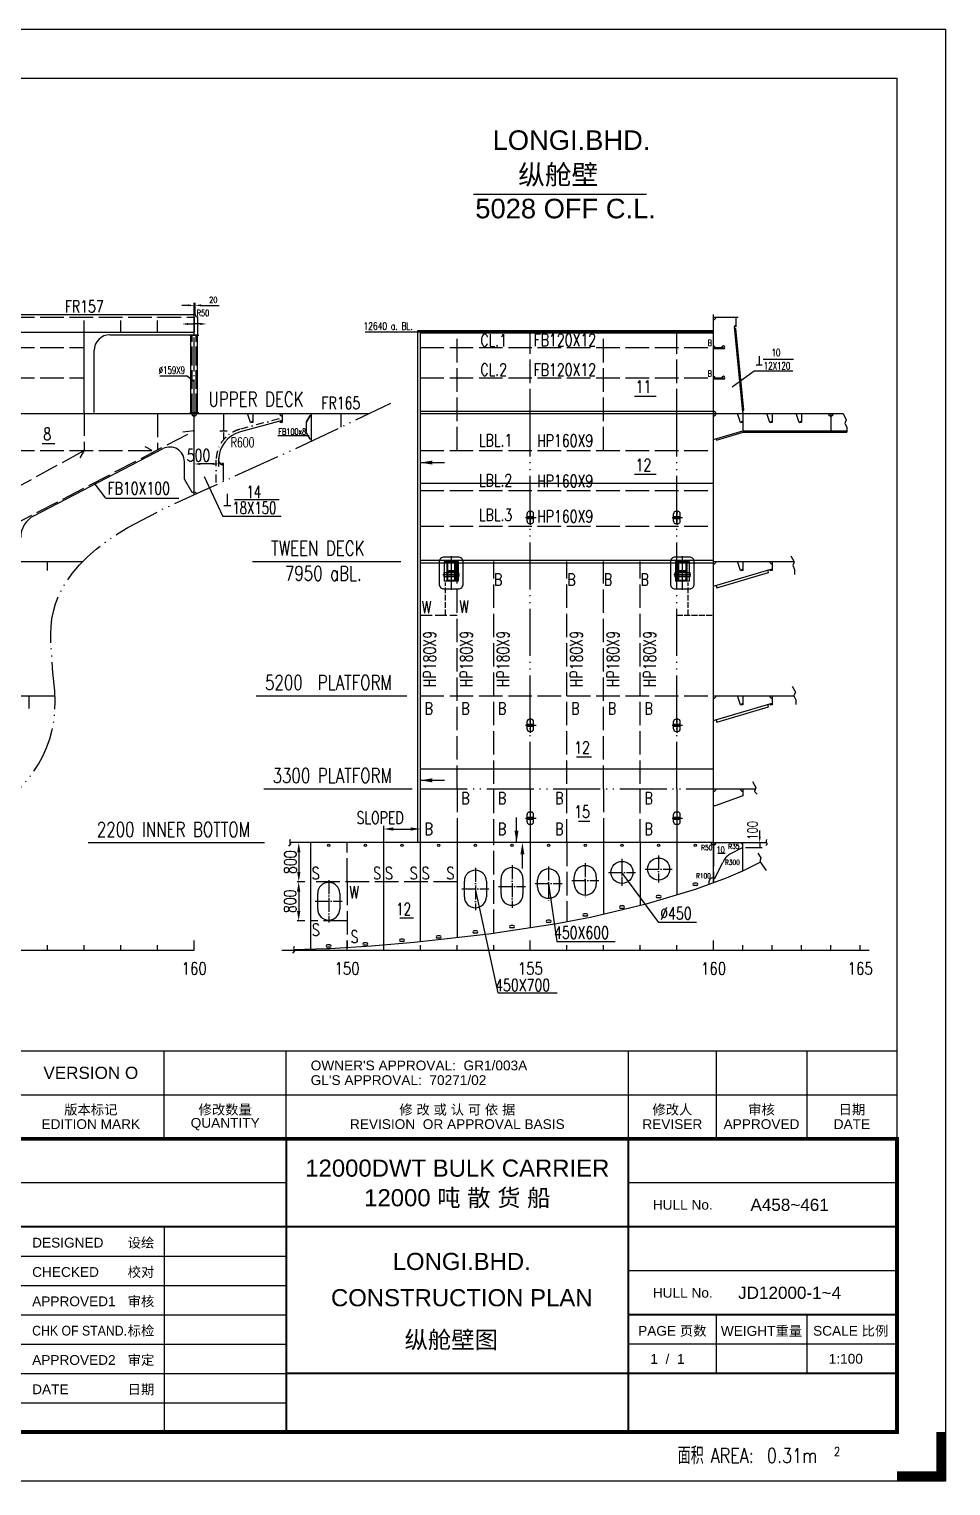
# Model space of a CAD drawing. Extents: x 373818 to 564480, y 322172 to 634257.
# Drawn here: x 545618 to 564480, y 322172 to 351972 of the extents above; entities that cross this region are included whole.
import ezdxf
from ezdxf.enums import TextEntityAlignment as Align

# ---------------------------------------------------------------- set-up
doc = ezdxf.new("R2010")
doc.units = 0
doc.header["$LTSCALE"] = 40
doc.header["$MEASUREMENT"] = 0
for name, pattern in [('ACAD_ISO02W100', [15, 12, -3]), ('ACAD_ISO04W100', [30.5, 24, -3, 0.5, -3]), ('ACAD_ISO05W100', [34, 24, -3, 0.5, -3, 0.5, -3]), ('CENTER100', [16.5, 8, -4, 0.5, -4]), ('D6', [21.5, 17.5, -1.75, 0.5, -1.75]), ('DASHDOT', [1, 0.5, -0.25, 0, -0.25]), ('HIDDEN', [0.375, 0.25, -0.125])]:
    doc.linetypes.add(name, pattern=pattern)
doc.layers.get('0').update_dxf_attribs({"linetype": 'CONTINUOUS'})
doc.layers.get('DEFPOINTS').update_dxf_attribs({"linetype": 'CONTINUOUS'})
for name, color, linetype in [('01CONTINUOUS', 2, 'CONTINUOUS'), ('11TEXTE', 4, 'CONTINUOUS'), ('12TEXTC', 6, 'CONTINUOUS'), ('BT_CHI', 7, 'CONTINUOUS'), ('BT_ENG', 7, 'CONTINUOUS'), ('C-CEN', 4, 'ACAD_ISO04W100'), ('C-CON', 4, 'CONTINUOUS'), ('C-DAS', 4, 'ACAD_ISO02W100'), ('CL', 2, 'CONTINUOUS'), ('FRAME', 7, 'CONTINUOUS'), ('HU-050CE', 1, 'CENTER100'), ('TEXT', 9, 'CONTINUOUS'), ('TEXT-ENG', 7, 'CONTINUOUS'), ('Y-CON', 2, 'CONTINUOUS'), ('Y-DAS', 2, 'ACAD_ISO02W100'), ('Y-PH', 2, 'ACAD_ISO05W100')]:
    doc.layers.add(name, color=color, linetype=linetype)
doc.styles.add('CHINESE', font='romand.shx', dxfattribs={"width": 0.8, "height": 800, "bigfont": 'hzdx.shx'})
doc.styles.add('ENGNISH', font='romans.shx', dxfattribs={"width": 0.8, "height": 750})
doc.styles.add('ROMANS', font='romans.shx', dxfattribs={"width": 0.75, "height": 250, "bigfont": 'hzdx.shx'})
doc.styles.add('SWISS721LIGHTBT', font='swissl.ttf')
doc.dimstyles.new('DM-100', dxfattribs={"dimscale": 0, "dimtxt": 250, "dimasz": 200, "dimexe": 30, "dimexo": 30, "dimgap": 50, "dimtad": 1, "dimdec": 0, "dimzin": 0, "dimdsep": 46, "dimtxsty": 'ROMANS', "dimcen": 0, "dimclrd": 1, "dimclre": 1, "dimclrt": 1, "dimadec": 0, "dimazin": 0, "dimtfac": 1, "dimtdec": 0, "dimtmove": 0, "dimatfit": 3, "dimfxl": 1, "dimtolj": 1, "dimtzin": 0, "dimarcsym": 0})

# ---------------------------------------------------------------- blocks, each defined once
blk = doc.blocks.new('*D87')
at = {"color": 1, "linetype": 'ByBlock', "transparency": 16777216}
for p, q in [((551259, 334530), (551104, 334530)), ((551134, 334330), (551134, 333930)), ((551259, 333730), (551104, 333730))]:
    blk.add_line(p, q, dxfattribs=at)
for points in [[(551100, 334330), (551167, 334330), (551134, 334530)], [(551100, 333930), (551167, 333930), (551134, 333730)]]:
    blk.add_solid(points, dxfattribs=at)
at = {"layer": 'DEFPOINTS', "color": 0, "linetype": 'ByBlock', "transparency": 16777216}
for p in [(551289, 334530), (551134, 333730), (551289, 333730)]:
    blk.add_point(p, dxfattribs=at)
at = {"color": 1, "linetype": 'ByBlock', "transparency": 16777216, "insert": (550959, 334130), "char_height": 250, "attachment_point": 5, "rotation": 90, "style": 'ROMANS'}
blk.add_mtext('\\A1;800', dxfattribs=at)
blk = doc.blocks.new('*D88')
at = {"color": 1, "linetype": 'ByBlock', "transparency": 16777216}
for p, q in [((551259, 335330), (551106, 335330)), ((551136, 335130), (551136, 334730)), ((551259, 334530), (551106, 334530))]:
    blk.add_line(p, q, dxfattribs=at)
for points in [[(551103, 335130), (551170, 335130), (551136, 335330)], [(551103, 334730), (551170, 334730), (551136, 334530)]]:
    blk.add_solid(points, dxfattribs=at)
at = {"layer": 'DEFPOINTS', "color": 0, "linetype": 'ByBlock', "transparency": 16777216}
for p in [(551289, 335330), (551136, 334530), (551289, 334530)]:
    blk.add_point(p, dxfattribs=at)
at = {"color": 1, "linetype": 'ByBlock', "transparency": 16777216, "insert": (550961, 334930), "char_height": 250, "attachment_point": 5, "rotation": 90, "style": 'ROMANS'}
blk.add_mtext('\\A1;800', dxfattribs=at)
blk = doc.blocks.new('A$C599E7B12')
at = {"layer": 'C-CEN', "ltscale": 0.3}
for p, q in [((275, 870), (275, 0)), ((0, 435), (550, 435))]:
    blk.add_line(p, q, dxfattribs=at)
at = {"layer": 'C-CON'}
for p, q in [((50, 275), (50, 595)), ((500, 595), (500, 275))]:
    blk.add_line(p, q, dxfattribs=at)
for centre, start, end in [((275, 595), 0, 180), ((275, 275), 180, 0)]:
    blk.add_arc(centre, 225, start, end, dxfattribs=at)
blk = doc.blocks.new('POT')
at = {"color": 90, "linetype": 'Continuous'}
for p, q in [((-0.99, 0), (1.17, 0)), ((-0.68, -0.75), (-0.68, 0.75)), ((-0.68, 0.2), (0.68, 0.2)), ((-0.18, 1.25), (0.18, 1.25)), ((0, 1.44), (0, -1.52)), ((0.68, -0.75), (0.68, 0.75)), ((-0.68, -0.2), (0.68, -0.2)), ((-0.18, -1.25), (0.18, -1.25))]:
    blk.add_line(p, q, dxfattribs=at)
for centre, start, end in [((-0.18, 0.75), 90, 180), ((0.18, 0.75), 0, 90), ((-0.18, -0.75), 180, 270), ((0.18, -0.75), 270, 0)]:
    blk.add_arc(centre, 0.5, start, end, dxfattribs=at)
blk = doc.blocks.new('TITLE3')
for p, q in [((-12500, 5100), (-18000, 5100)), ((0, 5100), (-5500, 5100)), ((-15000, 4200), (-15000, 0)), ((-18000, 3600), (-12500, 3600)), ((0, 3300), (-5500, 3300)), ((-18000, 3000), (-12500, 3000)), ((-18000, 2400), (-12500, 2400)), ((-18000, 1800), (-12500, 1800)), ((0, 1800), (-5500, 1800)), ((-18000, 1200), (-12500, 1200)), ((-5500, 0), (-5500, 1200)), ((-18000, 600), (-12500, 600))]:
    blk.add_line(p, q)
at = {"const_width": 80}
blk.add_lwpolyline([(-18000, 0), (0, 0), (0, 6000), (-18000, 6000)], close=True, dxfattribs=at)
at = {"const_width": 40}
for points in [[(-12500, 6000), (-12500, 0)], [(-5500, 6000), (-5500, 0)], [(-18000, 4200), (0, 4200)], [(-5500, 2400), (0, 2400)], [(-12500, 1200), (0, 1200)]]:
    blk.add_lwpolyline(points, dxfattribs=at)
blk = doc.blocks.new('A$C375D349B')
at = {"color": 3, "linetype": 'DASHDOT'}
for p, q in [((0, 3.8), (0, -3.1)), ((1.72, 0), (-1.72, 0))]:
    blk.add_line(p, q, dxfattribs=at)
at = {"color": 5, "linetype": 'HIDDEN'}
for p, q in [((-1.52, 0.45), (-1.4, 0.45)), ((-1.52, 0.45), (-1.52, -0.45)), ((-1.4, 2.7), (1.4, 2.7)), ((-1.4, 2.7), (-1.4, -1.35)), ((1.4, 0.4), (-1.4, 0.4)), ((-0.9, 2.7), (-0.9, -1.35)), ((-0.9, 2.55), (0.9, 2.55)), ((0.9, 2.7), (0.9, -1.35)), ((1.4, 2.7), (1.4, -1.35)), ((1.52, 0.45), (1.4, 0.45)), ((1.52, 0.45), (1.52, -0.45)), ((-1.52, -0.45), (-1.4, -0.45)), ((1.4, -0.4), (-1.4, -0.4)), ((1.52, -0.45), (1.4, -0.45))]:
    blk.add_line(p, q, dxfattribs=at)
at = {"color": 7, "linetype": 'Continuous'}
for p, q in [((-0.75, 0.8), (-0.75, -0.9)), ((0.75, 0.8), (-0.75, 0.8)), ((0.75, 0.5), (-0.75, 0.5)), ((0.75, 0.8), (0.75, -0.9)), ((0.75, -0.35), (-0.75, -0.35))]:
    blk.add_line(p, q, dxfattribs=at)
at = {"color": 5}
for p, q in [((1.4, -1.35), (-1.4, -1.35)), ((0.9, -1.19), (-0.9, -1.19))]:
    blk.add_line(p, q, dxfattribs=at)
at = {"color": 7}
for points in [[(1.45, 3.6), (-1.45, 3.6, 0.414214), (-2.45, 2.6), (-2.45, -1.9, 0.414214), (-1.45, -2.9), (1.45, -2.9, 0.414214), (2.45, -1.9), (2.45, 2.6, 0.414214)], [(0.57, 2.45), (-0.58, 2.45, 0.414214), (-0.78, 2.25), (-0.78, -0.9, 0.414214), (-0.58, -1.1), (0.57, -1.1, 0.414214), (0.77, -0.9), (0.77, 2.25, 0.414214)]]:
    blk.add_lwpolyline(points, format="xyb", close=True, dxfattribs=at)
for centre, start, end in [((-0.55, -0.9), 180, 270), ((0.55, -0.9), 270, 0)]:
    blk.add_arc(centre, 0.2, start, end, dxfattribs=at)

msp = doc.modelspace()

# ---------------------------------------------------------------- linework, layer by layer
at = {"color": 2}
for p, q in [((418280.01, 350971.55), (563380.01, 350971.55)), ((563380.01, 323271.55), (563380.01, 350971.55)), ((418280.01, 323271.55), (563380.01, 323271.55))]:
    msp.add_line(p, q, dxfattribs=at)
at = {"color": 3, "linetype": 'ByBlock', "ltscale": 1.5}
for p, q in [((548870.93, 346320.69, -50), (548745.93, 346320.69, -50)), ((548995.93, 346320.69, -50), (549015.93, 346320.69, -50)), ((549140.93, 346320.69, -50), (549507.6, 346320.69, -50))]:
    msp.add_line(p, q, dxfattribs=at)
at = {"linetype": 'ByBlock', "ltscale": 1.5}
for p, q in [((548995.93, 346080.69, -50), (548995.93, 346370.69, -50)), ((549015.93, 346130.69, -50), (549015.93, 346370.69, -50))]:
    msp.add_line(p, q, dxfattribs=at)
for p, q in [((549065.93, 346080.69, -50), (549065.93, 345720.69, -50)), ((553624.22, 335330.38), (553624.22, 345807.79)), ((560638.87, 345216.94), (561259.11, 345216.94)), ((548289.79, 344881.76), (548850.34, 344881.76)), ((560454.48, 344972.59), (560002.24, 344646.48)), ((561248.67, 344972.59), (560454.48, 344972.59)), ((550795.93, 343965.38), (549940.64, 343736.21)), ((550145.93, 343925.38), (550086.32, 344105.38)), ((551295.93, 343940.48), (551370.93, 344070.38)), ((551295.93, 343712.56), (551295.93, 343940.48)), ((551395.93, 344070.38), (551370.93, 344070.38)), ((560174.22, 343925.38), (560114.61, 344105.38)), ((560774.22, 343925.38), (560714.61, 344105.38)), ((561374.22, 343925.38), (561314.61, 344105.38)), ((548995.93, 343755.38), (548766.6, 343728.16)), ((551370.93, 343582.65), (551295.93, 343712.56)), ((559644.22, 343580.38), (560224.22, 343755.38)), ((559686.4, 343561.77), (560228.65, 343725.38)), ((560224.22, 343755.38), (562347.83, 343755.38)), ((560228.65, 343725.38), (562347.83, 343725.38)), ((545715.25, 342015.53), (548357.52, 343389.58)), ((546745.93, 343354.88), (546658.58, 343202.06)), ((548132.61, 343354.88), (547994.71, 343428.11)), ((551395.93, 343582.65), (551370.93, 343582.65)), ((551395.93, 343547.65), (551395.93, 343582.65)), ((559624.22, 343580.38), (559644.22, 343580.38)), ((559677.73, 343590.49), (559686.4, 343561.77)), ((548795.93, 342767.36), (548795.93, 343123.42)), ((549495.93, 343154.29), (549495.93, 343156.65)), ((553624.22, 343104.21), (554120.01, 343104.21)), ((548956.36, 342489.5), (548795.93, 342767.36)), ((549202.97, 342820.46), (549582.42, 342002.67)), ((548995.93, 342489.5), (548956.36, 342489.5)), ((549822.31, 342347.78), (550736.75, 342347.78)), ((550775, 342002.67), (549582.42, 342002.67)), ((559644.22, 340580.29), (560824.22, 340933.75)), ((560174.22, 340900.29), (560114.61, 341080.29)), ((559692.1, 340542.44), (560749.96, 340859.31)), ((560749.96, 340859.31), (560735.62, 340907.21)), ((559624.22, 340580.29), (559644.22, 340580.29)), ((559677.75, 340590.34), (559692.1, 340542.44)), ((560174.22, 338152.3), (560114.61, 338332.3)), ((559644.22, 337832.3), (560824.22, 338185.75)), ((559692.1, 337794.44), (560749.96, 338111.31)), ((560749.96, 338111.31), (560735.62, 338159.21)), ((559624.22, 337832.3), (559644.22, 337832.3)), ((559677.75, 337842.34), (559692.1, 337794.44)), ((553624.22, 336604.46), (554120.01, 336604.46)), ((560224.22, 336290.38), (559654.22, 336080.38)), ((560458.13, 336377.73), (560517.8, 336318.1)), ((559654.22, 336080.38), (559624.22, 336080.38)), ((555592.18, 335330.38), (555592.18, 335841.49)), ((555712.18, 334799.65), (555712.18, 335088.55)), ((558501.71, 333696.63), (557749.22, 334721.93)), ((556249.22, 334491.34), (556414.47, 333310.28)), ((553205.17, 333791.95), (553482.24, 333791.95)), ((559275.23, 333696.63), (558501.71, 333696.63)), ((545995.93, 333130.38), (545995.93, 333230.38)), ((546745.93, 333130.38), (546745.93, 333230.38)), ((547495.93, 333130.38), (547495.93, 333230.38)), ((548245.93, 333130.38), (548245.93, 333230.38)), ((548995.93, 333130.38), (548995.93, 333330.38)), ((552124.22, 333130.38), (552124.22, 333330.38)), ((552874.22, 333130.38), (552874.22, 333230.38)), ((553624.22, 333130.38), (553624.22, 333230.38)), ((554374.22, 333130.38), (554374.22, 333230.38)), ((555124.22, 333130.38), (555124.22, 333230.38)), ((555874.22, 333130.38), (555874.22, 333330.38)), ((556624.22, 333130.38), (556624.22, 333230.38)), ((557374.22, 333130.38), (557374.22, 333230.38)), ((558124.22, 333130.38), (558124.22, 333230.38)), ((558874.22, 333130.38), (558874.22, 333230.38)), ((559624.22, 333130.38), (559624.22, 333330.38)), ((560224.22, 333130.38), (560224.22, 333230.38)), ((560824.22, 333130.38), (560824.22, 333230.38)), ((561424.22, 333130.38), (561424.22, 333230.38)), ((562024.22, 333130.38), (562024.22, 333230.38)), ((562624.22, 333130.38), (562624.22, 333230.38)), ((530796.93, 333130.38), (548995.93, 333130.38)), ((550788.7, 333130.38), (562808.63, 333130.38)), ((545380.01, 331071.55), (563380.01, 331071.55)), ((548380.01, 329271.55), (548380.01, 331071.55)), ((550880.01, 329271.55), (550880.01, 331071.55)), ((557880.01, 329271.55), (557880.01, 331071.55)), ((559680.01, 331071.55), (559680.01, 329271.55)), ((561530.01, 331071.55), (561530.01, 329271.55)), ((563380.01, 329271.55), (563380.01, 331071.55)), ((545380.01, 330171.55), (563380.01, 330171.55)), ((559680.01, 325671.55), (559680.01, 324471.55)), ((561530.01, 325671.55), (561530.01, 324471.55))]:
    msp.add_line(p, q)
at = {"color": 3, "ltscale": 1.5}
for p in [(548870.93, 345939.99), (549120.93, 345939.99)]:
    msp.add_line(p, (548995.93, 345939.99), dxfattribs=at)
at = {"ltscale": 1.5}
for p, q in [((548928.43, 344131.97), (548928.43, 345707.79)), ((549063.43, 344131.97), (549063.43, 345707.79)), ((553624.22, 345770.29), (552491.99, 345770.29)), ((548850.34, 344881.76), (548995.93, 344761.05))]:
    msp.add_line(p, q, dxfattribs=at)
at = {"linetype": 'CENTER100', "ltscale": 0.5}
for p, q in [((550734.03, 344000.56), (549927.7, 343784.5)), ((549445.93, 342700.12), (549445.93, 343155.38))]:
    msp.add_line(p, q, dxfattribs=at)
at = {"ltscale": 0.3}
for p, q in [((551370.93, 344070.38), (551295.93, 343940.48)), ((551370.93, 344070.38), (551395.93, 344070.38)), ((560224.22, 335230.38), (559959.52, 335091.74)), ((559649.22, 334605.99), (559816.09, 334926.59)), ((559624.22, 334605.99), (559649.22, 334605.99))]:
    msp.add_line(p, q, dxfattribs=at)
at = {"color": 1, "linetype": 'ByBlock'}
for p, q in [((549370.93, 343076.59), (549120.93, 343076.59)), ((549495.93, 343200.58), (549495.93, 343026.59)), ((552874.22, 335330.38), (552874.22, 335675.2)), ((553074.22, 335608.68), (553424.22, 335608.68)), ((553624.22, 335360.38), (553624.22, 335638.68)), ((560568.7, 335455.38), (560568.7, 335580.38)), ((560568.7, 335330.38), (560568.7, 335230.38)), ((560274.22, 335230.38), (560618.7, 335230.38))]:
    msp.add_line(p, q, dxfattribs=at)
for points in [[(553574.22, 335330.38), (553574.22, 345807.79), (559624.22, 345807.79)], [(553624.22, 345782.79), (559624.22, 345782.79)], [(553624.22, 345757.79), (559624.22, 345757.79)], [(553624.22, 344155.38), (559624.22, 344155.38)], [(553624.22, 344105.38), (559624.22, 344105.38)], [(562274.11, 344105.38), (562340.73, 343982.31), (562312.34, 343904.34), (562347.83, 343826.38), (562347.83, 343725.38)], [(553624.22, 341105.29), (559624.22, 341105.29)], [(553624.22, 341055.29), (559624.22, 341055.29)], [(561205.92, 341198.21), (561272.54, 341075.13), (561244.15, 340997.17), (561279.64, 340919.21), (561279.64, 340818.21)], [(561231.52, 338533.34), (561298.14, 338410.26), (561269.75, 338332.3), (561305.24, 338254.33), (561305.24, 338153.34)], [(560419.9, 336578.77), (560486.52, 336455.69), (560458.13, 336377.73)], [(550960.4, 335392.02), (550945.59, 335352.57), (550965.34, 335308.19), (550925.83, 335258.88)], [(560530.98, 335114.35), (560588.29, 335020.71), (560572.66, 334942.67), (560697.71, 334760.58)], [(551043.16, 333202.45), (551028.34, 333163), (551048.09, 333118.62), (551008.58, 333069.3)]]:
    msp.add_lwpolyline(points)
for points in [[(553624.22, 343104.21, 0, 80, 0), (553866.06, 343104.21, 80, 80, 0)], [(553624.22, 336604.46, 0, 80, 0), (553866.06, 336604.46, 80, 80, 0)], [(555592.18, 335330.38, 0, 80, 0), (555592.18, 335572.22, 80, 80, 0)], [(555712.18, 335330.38, 0, 80, 0), (555712.18, 335088.55, 80, 80, 0)]]:
    msp.add_lwpolyline(points, format="xyseb")
at = {"ltscale": 1.5}
for centre, start, end in [((549065.93, 346130.69, -50), 180, 270), ((559624.22, 344105.38), 0, 90)]:
    msp.add_arc(centre, 50, start, end, dxfattribs=at)
for centre, radius, start, end in [((548995.93, 344105.38), 50, 180, 0), ((550795.93, 344105.38), 50, 180, 270), ((559624.22, 344105.38), 50, 270, 0), ((562024.22, 344105.38), 50, 180, 0), ((550095.93, 343156.65), 600, 105, 180), ((548495.93, 343123.42), 300, 0, 117.475505), ((549595.93, 343154.29), 100, 180, 270), ((548995.93, 342449.5), 50, 26.257616, 90), ((545945.93, 341571.93), 500, 117.475505, 180), ((559624.22, 341080.29), 50, 270, 0), ((560824.22, 341080.29), 50, 180, 270), ((559624.22, 338332.3), 50, 270, 0), ((559624.22, 338332.3), 50, 270, 0), ((560824.22, 338332.3), 50, 180, 270), ((559624.22, 336430.38), 50, 270, 0), ((560224.22, 336430.38), 50, 180, 270), ((559624.22, 335330.38), 50, 180, 360), ((559624.22, 334514.62), 100, 90, 200.365753)]:
    msp.add_arc(centre, radius, start, end)
at = {"linetype": 'CENTER100', "ltscale": 0.5}
msp.add_arc((550095.93, 343156.65), 650, 105, 180, dxfattribs=at)
at = {"ltscale": 0.3}
for centre, radius, start, end in [((560224.22, 335330.38), 35, 180, 270), ((560098.71, 334825.99), 300, 117.644078, 160.40626)]:
    msp.add_arc(centre, radius, start, end, dxfattribs=at)
msp.add_open_spline([(560708.28, 335391.33), (560701.23, 335376.66), (560688.08, 335349.29), (560728, 335312.34), (560706.67, 335286.9), (560694.96, 335272.93)], degree=3, knots=[0, 0, 0, 0, 44.09235167, 82.25437036, 128.72905075, 128.72905075, 128.72905075, 128.72905075])
at = {"color": 3, "linetype": 'ByBlock', "ltscale": 1.5}
for points in [[(548870.93, 346341.52, -50), (548870.93, 346299.86, -50), (548995.93, 346320.69, -50)], [(549140.93, 346341.52, -50), (549140.93, 346299.86, -50), (549015.93, 346320.69, -50)]]:
    msp.add_solid(points, dxfattribs=at)
at = {"color": 3, "ltscale": 1.5}
for points in [[(548870.93, 345960.82), (548870.93, 345919.16), (548745.93, 345939.99)], [(549120.93, 345960.82), (549120.93, 345919.16), (549245.93, 345939.99)]]:
    msp.add_solid(points, dxfattribs=at)
at = {"color": 1, "linetype": 'ByBlock'}
for points in [[(549120.93, 343097.42), (549120.93, 343055.76), (548995.93, 343076.59)], [(549370.93, 343097.42), (549370.93, 343055.76), (549495.93, 343076.59)], [(553074.22, 335642.01), (553074.22, 335575.35), (552874.22, 335608.68)], [(553424.22, 335642.01), (553424.22, 335575.35), (553624.22, 335608.68)], [(560547.87, 335455.38), (560589.54, 335455.38), (560568.7, 335330.38)]]:
    msp.add_solid(points, dxfattribs=at)
at = {"layer": '01CONTINUOUS'}
for p, q in [((558253.16, 348588.98), (554713.85, 348588.98)), ((549595.93, 344105.38), (549595.93, 343755.38)), ((549520.93, 343755.38), (549670.93, 343755.38)), ((549595.93, 343720.38), (549595.93, 343571.98)), ((549595.93, 343087.89), (549553.93, 343087.89)), ((549595.93, 342737.89), (549595.93, 343087.89))]:
    msp.add_line(p, q, dxfattribs=at)
at = {"layer": 'BT_ENG'}
for p, q in [((415780.01, 351971.55), (564380.01, 351971.55)), ((564380.01, 322271.55), (564380.01, 351971.55)), ((415780.01, 322271.55), (564380.01, 322271.55))]:
    msp.add_line(p, q, dxfattribs=at)
at = {"layer": 'BT_ENG', "const_width": 200}
for points in [[(564280.01, 322271.55), (564280.01, 323271.55)], [(564380.01, 322371.55), (563380.01, 322371.55)]]:
    msp.add_lwpolyline(points, dxfattribs=at)
at = {"layer": 'C-CEN', "ltscale": 0.3}
for p, q in [((557749.22, 334996.93), (557749.22, 334446.93)), ((558499.22, 335064.87), (558499.22, 334514.87)), ((556249.22, 334841.34), (556249.22, 334141.34)), ((556999.22, 334908.66), (556999.22, 334208.66)), ((557474.22, 334721.93), (558024.22, 334721.93)), ((558224.22, 334789.87), (558774.22, 334789.87)), ((555974.22, 334491.34), (556524.22, 334491.34)), ((556724.22, 334558.66), (557274.22, 334558.66))]:
    msp.add_line(p, q, dxfattribs=at)
at = {"layer": 'C-CON'}
for p, q in [((547270.93, 345720.69), (549065.93, 345720.69)), ((560224.22, 344133.71), (560049.3, 345878.53)), ((560077.2, 345850.89), (560051.43, 345849.03)), ((560245.05, 344176.55), (560077.2, 345850.89)), ((546945.93, 344130.38), (546945.93, 345395.69)), ((559824.22, 345430.29), (559624.22, 345430.29)), ((559824.22, 344810.29), (559624.22, 344810.29)), ((558005.19, 344466.53), (558451.2, 344466.53)), ((560220.47, 344171.2), (560245.05, 344176.55)), ((560224.22, 344133.71), (560224.22, 344105.38)), ((545883.44, 343496.61), (546141.19, 343496.61)), ((558005.19, 342865.03), (558451.2, 342865.03)), ((547186.09, 342377.54), (546951.23, 342692.09)), ((547186.09, 342377.54), (548684.66, 342377.54)), ((556820.29, 337085.83), (557126.31, 337085.83)), ((559624.22, 336830.38), (553624.22, 336830.38)), ((556859.23, 335772.52), (557092.92, 335772.52)), ((555212.78, 332258.51), (554749.22, 334382.32)), ((556024.22, 334416.34), (556024.22, 334566.34)), ((556474.22, 334391.03), (556474.22, 334591.03)), ((556474.22, 334566.34), (556474.22, 334416.34)), ((556774.22, 334483.66), (556774.22, 334633.66)), ((557224.22, 334633.66), (557224.22, 334483.66)), ((559274.33, 334502.24), (559224.12, 334502.24)), ((559274.33, 334452.24), (559224.12, 334452.24)), ((558524.33, 334250.3), (558474.12, 334250.3)), ((558524.33, 334200.3), (558474.12, 334200.3)), ((557024.33, 333876.1), (556974.12, 333876.1)), ((557024.33, 333826.1), (556974.12, 333826.1)), ((557774.33, 334034.22), (557724.12, 334034.22)), ((557774.33, 333984.22), (557724.12, 333984.22)), ((554774.33, 333527.74), (554724.12, 333527.74)), ((554774.33, 333477.74), (554724.12, 333477.74)), ((555524.33, 333637.71), (555474.12, 333637.71)), ((555524.33, 333587.71), (555474.12, 333587.71)), ((556274.33, 333745.34), (556224.12, 333745.34)), ((556274.33, 333695.34), (556224.12, 333695.34)), ((551774.33, 333240.11), (551724.12, 333240.11)), ((551774.33, 333190.11), (551724.12, 333190.11)), ((552524.33, 333280.89), (552474.12, 333280.89)), ((552524.33, 333230.89), (552474.12, 333230.89)), ((553274.33, 333358.38), (553224.12, 333358.38)), ((553274.33, 333308.38), (553224.12, 333308.38)), ((554024.33, 333425.66), (553974.12, 333425.66)), ((554024.33, 333375.66), (553974.12, 333375.66)), ((556414.47, 333310.28), (557613.66, 333310.28)), ((555212.78, 332258.51), (556423.18, 332258.51))]:
    msp.add_line(p, q, dxfattribs=at)
msp.add_lwpolyline([(529495.93, 345042.65), (529712.65, 345842.85, 0.06621788), (529716.13, 345868.99), (529716.13, 346105.69, -0.41421356), (529741.13, 346130.69), (549015.93, 346130.69)], format="xyb", dxfattribs=at)
msp.add_lwpolyline([(553624.22, 342680.29), (559624.22, 342680.29)], dxfattribs=at)
for centre, radius in [((551749.22, 335275.38), 25), ((552499.22, 335275.38), 25), ((553249.22, 335275.38), 25), ((553999.22, 335275.38), 25), ((554749.22, 335275.38), 25), ((555499.22, 335275.38), 25), ((556249.22, 335275.38), 25), ((556999.22, 335275.38), 25), ((557749.22, 335275.38), 25), ((558499.22, 335275.38), 25), ((559249.22, 335275.38), 25), ((558499.22, 334789.87), 225), ((557749.22, 334721.93), 225)]:
    msp.add_circle(centre, radius, dxfattribs=at)
for centre, radius, start, end in [((559624.22, 346080.69), 50, 270, 0), ((547270.93, 345395.69), 325, 90, 180), ((560079.22, 345880.69), 30, 90, 184.129913), ((559624.22, 345460.29), 30, 0, 90), ((559824.22, 345460.29), 30, 270, 180), ((559624.22, 344840.29), 30, 0, 90), ((559824.22, 344840.29), 30, 270, 180), ((556249.22, 334566.34), 225, 0, 180), ((556999.22, 334633.66), 225, 0, 180), ((556249.22, 334416.34), 225, 180, 0), ((556999.22, 334483.66), 225, 180, 0), ((559224.12, 334477.24), 25, 90, 270), ((559274.33, 334477.24), 25, 270, 90), ((558474.12, 334225.3), 25, 90, 270), ((558524.33, 334225.3), 25, 270, 90), ((556974.12, 333851.1), 25, 90, 270), ((557024.33, 333851.1), 25, 270, 90), ((557724.12, 334009.22), 25, 90, 270), ((557774.33, 334009.22), 25, 270, 90), ((554724.12, 333502.74), 25, 90, 270), ((554774.33, 333502.74), 25, 270, 90), ((555474.12, 333612.71), 25, 90, 270), ((555524.33, 333612.71), 25, 270, 90), ((556224.12, 333720.34), 25, 90, 270), ((556274.33, 333720.34), 25, 270, 90), ((551724.12, 333215.11), 25, 90, 270), ((551774.33, 333215.11), 25, 270, 90), ((552474.12, 333255.89), 25, 90, 270), ((552524.33, 333255.89), 25, 270, 90), ((553224.12, 333333.38), 25, 90, 270), ((553274.33, 333333.38), 25, 270, 90), ((553974.12, 333400.66), 25, 90, 270), ((554024.33, 333400.66), 25, 270, 90)]:
    msp.add_arc(centre, radius, start, end, dxfattribs=at)
at = {"layer": 'C-DAS', "ltscale": 0.8}
for p, q in [((548953.43, 344131.97), (548953.43, 345707.79)), ((549038.43, 344131.97), (549038.43, 345707.79))]:
    msp.add_line(p, q, dxfattribs=at)
at = {"layer": 'C-DAS'}
for p, q in [((546745.93, 344130.38), (546745.93, 343354.88)), ((548245.93, 344105.38), (548245.93, 343365.37)), ((545245.93, 341805.29), (548995.93, 343755.38)), ((545245.93, 342530.29), (546745.93, 343354.88)), ((554374.22, 336430.38), (554374.22, 341080.29)), ((555124.22, 335330.38), (555124.22, 341080.29)), ((556624.22, 335330.38), (556624.22, 341080.29)), ((557374.22, 336430.38), (557374.22, 341080.29)), ((558124.22, 335330.38), (558124.22, 341080.29)), ((555124.22, 333480.37), (555124.22, 335330.38)), ((556624.22, 335330.38), (556624.22, 333715.71)), ((554374.22, 334530.38), (551374.22, 334530.38)), ((552124.22, 334530.38), (552124.22, 333189.6)), ((552124.22, 333730.38), (551374.22, 333730.38))]:
    msp.add_line(p, q, dxfattribs=at)
for points in [[(530245.93, 345460.29), (546745.93, 345460.29)], [(553624.22, 345460.29), (559624.22, 345460.29)], [(530245.93, 344840.29), (546745.93, 344840.29)], [(553624.22, 344840.29), (559624.22, 344840.29)], [(530245.93, 343354.88), (548132.61, 343354.88)], [(553624.22, 343354.88), (559624.22, 343354.88)], [(553624.22, 342530.29), (559624.22, 342530.29)], [(553624.22, 341805.29), (559624.22, 341805.29)]]:
    msp.add_lwpolyline(points, dxfattribs=at)
at = {"layer": 'C-DAS', "ltscale": 0.5}
msp.add_lwpolyline([(553624.22, 339980.2), (554374.22, 339980.2)], dxfattribs=at)
at = {"layer": 'C-DAS', "ltscale": 0.25}
msp.add_lwpolyline([(558874.22, 339980.2), (559624.22, 339980.2)], dxfattribs=at)
at = {"layer": 'CL'}
for p, q in [((560620.01, 345097.71), (560492.45, 345097.71)), ((560556.23, 345284.27), (560556.23, 345097.71))]:
    msp.add_line(p, q, dxfattribs=at)
at = {"layer": 'DEFPOINTS', "color": 0, "linetype": 'ByBlock', "ltscale": 1.5}
msp.add_point((549015.93, 346320.69, -50), dxfattribs=at)
at = {"layer": 'DEFPOINTS', "color": 0, "linetype": 'ByBlock'}
for p in [(549495.93, 343250.58), (553624.22, 335608.68), (552874.22, 335330.38), (553624.22, 335330.38), (560224.22, 335330.38), (560224.22, 335230.38), (560568.7, 335230.38)]:
    msp.add_point(p, dxfattribs=at)
at = {"layer": 'HU-050CE', "color": 3, "linetype": 'D6'}
msp.add_line((548995.93, 344105.38), (548995.93, 345720.69), dxfattribs=at)
at = {"layer": 'TEXT'}
for p, q in [((551345.5, 343651.81), (550707.64, 343651.81)), ((559859.55, 335104.78), (559712.3, 335104.78))]:
    msp.add_line(p, q, dxfattribs=at)
at = {"layer": 'TEXT-ENG', "color": 1}
for p, q in [((550186.92, 341080.29), (553221.06, 341080.29)), ((550264.66, 338334.3), (553344.78, 338334.3)), ((550420.14, 336430.38), (553454.28, 336430.38)), ((546823.47, 335330.38), (550435.68, 335330.38))]:
    msp.add_line(p, q, dxfattribs=at)
at = {"layer": 'Y-CON'}
for p, q in [((548995.93, 345720.69), (548995.93, 346080.69)), ((548995.93, 346080.69), (548995.93, 345770.29)), ((559624.22, 334514.62), (559624.22, 346130.69)), ((559624.22, 346080.69), (560124.22, 346080.69)), ((560079.22, 346080.69), (560079.22, 345880.69)), ((546745.93, 344130.38), (546745.93, 345770.69)), ((548903.79, 345707.79), (549088.08, 345707.79)), ((559624.22, 345460.29), (559824.22, 345460.29)), ((559624.22, 344840.29), (559824.22, 344840.29)), ((542995.93, 344105.38), (552570.71, 344105.38)), ((548903.79, 344131.97), (549088.08, 344131.97)), ((548995.93, 342449.5), (548995.93, 344105.38)), ((551395.93, 343547.65), (551395.93, 344105.38)), ((551995.93, 344105.38), (551995.93, 343829.09)), ((559624.22, 344105.38), (562274.11, 344105.38)), ((560224.22, 343925.38), (560224.22, 343755.38)), ((562024.22, 344105.38), (562024.22, 343740.38)), ((561974.22, 343740.38), (562074.22, 343740.38)), ((549553.93, 343087.89), (549595.93, 343054.29)), ((549671.78, 342465.19), (549671.78, 342227.97)), ((549599.27, 342227.97), (549744.29, 342227.97)), ((542995.93, 341080.29), (546714.22, 341080.29)), ((545995.93, 340900.29), (545995.93, 341080.29)), ((559624.22, 341080.29), (561269.75, 341080.29)), ((542995.93, 338332.3), (546146.36, 338332.3)), ((545620.93, 338072.37), (545620.93, 338332.3)), ((559624.22, 338332.3), (561269.75, 338332.3)), ((559624.22, 338332.3), (561269.75, 338332.3)), ((559624.22, 336430.38), (560477.3, 336430.38)), ((560224.22, 336430.38), (560224.22, 336280.38)), ((553624.22, 335330.38), (550955.46, 335330.38)), ((551374.22, 335330.38), (551374.22, 333155.4)), ((552874.22, 333241.6), (552874.22, 335330.38)), ((553624.22, 333307.88), (553624.22, 335330.38)), ((559624.22, 335330.38), (553624.22, 335330.38)), ((554374.22, 335330.38), (554374.22, 333392.13)), ((555874.22, 335330.38), (555874.22, 333594.58)), ((557374.22, 335330.38), (557374.22, 333870.93)), ((558124.22, 335330.38), (558124.22, 334046.6)), ((558874.22, 335330.38), (558874.22, 334262.67)), ((559624.22, 335330.38), (560708.06, 335330.38)), ((560224.22, 334756.87), (560224.22, 335330.38)), ((552701.22, 333227.17), (553495.22, 333293.39))]:
    msp.add_line(p, q, dxfattribs=at)
for points in [[(542995.93, 345770.69), (548995.93, 345770.69)], [(550195.93, 344105.38), (550195.93, 343925.38), (550145.93, 343925.38), (550195.93, 343958.84)], [(550795.93, 344105.38), (550795.93, 343925.38), (550745.93, 343925.38), (550795.93, 343958.84)], [(560224.22, 344105.38), (560224.22, 343925.38), (560174.22, 343925.38), (560224.22, 343958.84)], [(560824.22, 344105.38), (560824.22, 343925.38), (560774.22, 343925.38), (560824.22, 343958.84)], [(561424.22, 344105.38), (561424.22, 343925.38), (561374.22, 343925.38), (561424.22, 343958.84)], [(560224.22, 341080.29), (560224.22, 340900.29), (560174.22, 340900.29), (560224.22, 340933.75)], [(560824.22, 341080.29), (560824.22, 340900.29), (560774.22, 340900.29), (560824.22, 340933.75)], [(560224.22, 338332.3), (560224.22, 338152.3), (560174.22, 338152.3), (560224.22, 338185.75)], [(560824.22, 338332.3), (560824.22, 338152.3), (560774.22, 338152.3), (560824.22, 338185.75)], [(553495.22, 333293.39), (555024.22, 333465.15), (556418.22, 333677.42), (556883.22, 333763.86), (557108.22, 333808.63), (558274.22, 334081.73), (559254.22, 334377.27), (559887.22, 334612.25), (560221.22, 334755.39), (560579.92, 334932.09)], [(551035.57, 333146.74), (551709.22, 333163.96), (551774.22, 333167.31), (552621.22, 333221.24), (552701.22, 333227.17)]]:
    msp.add_lwpolyline(points, dxfattribs=at)
at = {"layer": 'Y-DAS', "ltscale": 0.5}
for p, q in [((546745.93, 345770.69), (546745.93, 346080.69)), ((547495.93, 345770.69), (547495.93, 346080.69)), ((548245.93, 345770.69), (548245.93, 346080.69))]:
    msp.add_line(p, q, dxfattribs=at)
at = {"layer": 'Y-DAS'}
for p, q in [((554374.22, 343354.88), (554374.22, 345770.29)), ((555874.22, 344130.38), (555874.22, 345770.29)), ((557374.22, 343354.88), (557374.22, 345770.29)), ((558874.22, 344130.38), (558874.22, 345770.29)), ((554374.22, 336430.38), (554374.22, 335330.38)), ((555874.22, 336430.38), (555874.22, 335330.38)), ((557374.22, 336430.38), (557374.22, 335330.38)), ((558874.22, 336430.38), (558874.22, 335330.38)), ((552124.22, 334530.38), (552124.22, 335330.38)), ((553624.22, 334530.38), (553624.22, 335330.38)), ((559624.22, 335330.38), (559624.22, 334530.38))]:
    msp.add_line(p, q, dxfattribs=at)
at = {"layer": 'Y-DAS', "ltscale": 0.25}
for p, q in [((554140.67, 339980.2), (554140.67, 340650.29)), ((559104.19, 339980.2), (559104.19, 340650.29))]:
    msp.add_line(p, q, dxfattribs=at)
at = {"layer": 'Y-DAS'}
for points in [[(530245.93, 346080.69), (548995.93, 346080.69)], [(553624.22, 345770.29), (559624.22, 345770.29)], [(553624.22, 338332.3), (559624.22, 338332.3)]]:
    msp.add_lwpolyline(points, dxfattribs=at)
at = {"layer": 'Y-PH'}
for p, q in [((555874.22, 336430.38), (555874.22, 344130.38)), ((558874.22, 336430.38), (558874.22, 344130.38)), ((548995.93, 342449.5), (548995.93, 342449.5)), ((548995.93, 342449.5), (548995.93, 342449.5))]:
    msp.add_line(p, q, dxfattribs=at)
at = {"layer": 'Y-PH', "flags": 128}
msp.add_lwpolyline([(543558.93, 335180.21), (543778.03, 335287.69), (544386.03, 335629.91), (544895.03, 335973.04), (545211.03, 336230.9), (545432.03, 336445.83), (545473.03, 336490.4), (545594.03, 336631.43), (545706.03, 336779.94), (545808.03, 336936.27), (545898.03, 337100.42), (545976.03, 337272.09), (546040.03, 337450.56), (546090.03, 337634.8), (546122.03, 337807.28), (546146.03, 338024.3), (546151.03, 338219.36), (546142.03, 338437.35), (546105.03, 338810.89), (546062.03, 339439.75), (546061.03, 339594.99), (546069.03, 339750.56), (546086.03, 339906.19), (546116.03, 340061.28), (546159.03, 340214.85), (546217.03, 340365.64), (546288.03, 340512.45), (546365.03, 340644.81), (546497.03, 340834.82), (546647.03, 341013.13), (546813.03, 341179.06), (546992.03, 341332.96), (547179.03, 341475.9), (547373.03, 341609.32), (547428.03, 341644.81), (547636.03, 341773.71), (548339.03, 342147.24), (549140.03, 342515.8), (549539.03, 342695.53), (550886.03, 343308.51), (551989.03, 343825.81), (552191.03, 343921.71), (553021.34, 344323.38)], dxfattribs=at)
at = {"layer": 'Y-PH'}
msp.add_lwpolyline([(553624.22, 336430.38), (559624.22, 336430.38)], dxfattribs=at)

# ---------------------------------------------------------------- block references
at = {"color": 90, "linetype": 'Continuous', "xscale": 100, "yscale": 100, "zscale": 100}
for p in [(555874.22, 341980.29), (558874.22, 341980.29), (555874.22, 337730.38), (558874.22, 337730.38), (555874.22, 335830.38), (558874.22, 335830.38)]:
    msp.add_blockref('POT', p, dxfattribs=at)
at = {"color": 7, "linetype": 'Continuous', "xscale": 100.0000000007276, "yscale": 99.99999999417923, "zscale": 99.99999999999991}
for p in [(554254.22, 340810.38), (558984.22, 340810.38)]:
    msp.add_blockref('A$C375D349B', p, dxfattribs=at)
msp.add_blockref('TITLE3', (563380.01, 323271.55))
at = {"layer": 'C-CON'}
for p in [(554474.23, 333947.32), (555224.23, 333998.93), (551474.23, 333695.38)]:
    msp.add_blockref('A$C599E7B12', p, dxfattribs=at)

# ---------------------------------------------------------------- texts
at = {"style": 'ROMANS'}
for s, height, width, p in [('R50', 125, 0.75, (549045.69, 346101.78, -50)), ('12640 a. BL.', 150, 0.75, (552460.55, 345821.95)), ('CL.1', 250, 0.75, (554852, 345482.35)), ('FB120X12', 250, 0.75, (555942.44, 345489.03)), ('B', 125, 0.75, (559501.85, 345489.91)), ('10', 150, 0.7, (560811.61, 345279.41)), ('CL.2', 250, 0.75, (554852, 344882.35)), ('FB120X12', 250, 0.75, (555942.44, 344879.03)), ('12X120', 150, 0.7, (560653.47, 345010.59)), ('%%c159X9', 150, 0.7, (548269.2, 344919.74)), ('B', 125, 0.75, (559501.85, 344863.56)), ('11', 250, 0.75, (558028.47, 344532.57)), ('8', 250, 0.75, (545908.95, 343565.03)), ('R600', 200, 0.7, (549743.74, 343418.57)), ('LBL.1', 250, 0.75, (554820.83, 343435.5)), ('HP160X9', 250, 0.75, (556012.79, 343427.79)), ('12', 250, 0.75, (558028.47, 342931.07)), ('FB10X100', 250, 0.75, (547222.46, 342454.31)), ('LBL.2', 250, 0.75, (554820.83, 342618.1)), ('HP160X9', 250, 0.75, (556012.79, 342603.21)), ('14', 250, 0.7, (550065.54, 342379.48)), ('18X150', 250, 0.7, (549778.34, 342053.88)), ('LBL.3', 250, 0.75, (554820.83, 341910.92)), ('HP160X9', 250, 0.75, (556012.79, 341878.21)), ('B', 250, 0.75, (555130.21, 340586.74)), ('B', 250, 0.75, (556630.21, 340586.74)), ('B', 250, 0.75, (557380.21, 340586.74)), ('B', 250, 0.75, (558130.21, 340586.74)), ('W', 250, 0.75, (553654.49, 340022.02)), ('W', 250, 0.75, (554421.51, 340032.37)), ('B', 250, 0.75, (553711.49, 337949.3)), ('B', 250, 0.75, (554461.49, 337949.3)), ('B', 250, 0.75, (555211.49, 337949.3)), ('B', 250, 0.75, (556711.49, 337949.3)), ('B', 250, 0.75, (557461.49, 337949.3)), ('B', 250, 0.75, (558211.49, 337949.3)), ('12', 250, 0.75, (556772.16, 337151.87)), ('B', 250, 0.75, (554461.49, 336113.94)), ('B', 250, 0.75, (555211.49, 336113.94)), ('B', 250, 0.75, (556381.99, 336113.94)), ('B', 250, 0.75, (558211.49, 336113.94)), ('15', 250, 0.75, (556772.16, 335838.57)), ('B', 250, 0.75, (553711.49, 335484.42)), ('B', 250, 0.75, (555211.49, 335484.42)), ('B', 250, 0.75, (556381.99, 335484.42)), ('B', 250, 0.75, (558211.49, 335484.42)), ('S', 250, 0.75, (551400.85, 334580.19)), ('S', 250, 0.75, (552658.11, 334580.19)), ('S', 250, 0.75, (552900.85, 334580.19)), ('S', 250, 0.75, (553408.11, 334580.19)), ('S', 250, 0.75, (553650.85, 334580.19)), ('S', 250, 0.75, (554158.11, 334580.19)), ('W', 250, 0.75, (552172.17, 334188.63)), ('12', 250, 0.7, (553131.42, 333845.97)), ('S', 250, 0.75, (551406.38, 333421.83)), ('S', 250, 0.75, (552194.17, 333280.28)), ('450X600', 250, 0.75, (556358.41, 333364.6)), ('450X700', 250, 0.75, (555154.59, 332290.01))]:
    msp.add_text(s, height=height, dxfattribs=dict(at, width=width)).set_placement(p)
at = {"style": 'ROMANS', "width": 0.75}
for p in [(553940.28, 338510.76), (554690.28, 338510.76), (555440.28, 338510.76), (556940.28, 338510.76), (557690.28, 338510.76), (558440.28, 338510.76)]:
    msp.add_text('HP180X9', height=250, rotation=90, dxfattribs=at).set_placement(p)
at = {"style": 'SWISS721LIGHTBT'}
for s, p in [("OWNER'S APPROVAL:  GR1/003A", (551380.01, 330771.55)), ("GL'S APPROVAL:  70271/02", (551380.01, 330471.55)), ('HULL No.', (558380.01, 327921.55)), ('DESIGNED', (545680.01, 327146.55)), ('CHECKED', (545680.01, 326546.55)), ('APPROVED1', (545680.01, 325946.55)), ('HULL No.', (558380.01, 326121.55)), ('APPROVED2', (545680.01, 324746.55)), ('DATE', (545680.01, 324146.55))]:
    msp.add_text(s, height=200, dxfattribs=at).set_placement(p, align=Align.MIDDLE_LEFT)
for s, height, p in [('VERSION O', 250, (546880.01, 330621.55)), ('版本标记', 200, (546880.01, 329871.55)), ('修改数量', 200, (549630.01, 329871.55)), ('修 改 或 认 可 依 据', 200, (554380.01, 329871.55)), ('修改人', 200, (558780.01, 329871.55)), ('审核', 200, (560605.01, 329871.55)), ('日期', 200, (562455.01, 329871.55)), ('EDITION MARK', 200, (546880.01, 329571.55)), ('QUANTITY', 200, (549630.01, 329571.55)), ('REVISION  OR APPROVAL BASIS', 200, (554380.01, 329571.55)), ('REVISER', 200, (558780.01, 329571.55)), ('APPROVED', 200, (560605.01, 329571.55)), ('DATE', 200, (562455.01, 329571.55)), ('12000DWT BULK CARRIER', 350, (554380.01, 328671.55)), ('12000 吨 散 货 船', 350, (554380.01, 328071.55)), ('A458~461', 250, (561180.01, 327921.55)), ('JD12000-1~4', 250, (561180.01, 326121.55)), ('PAGE 页数', 200, (558780.01, 325346.55)), ('WEIGHT重量', 200, (560605.01, 325346.55)), ('SCALE 比例', 200, (562430.01, 325346.55)), ('1  /  1', 200, (558680.01, 324771.55)), ('1:100', 200, (562330.01, 324771.55))]:
    msp.add_text(s, height=height, dxfattribs=at).set_placement(p, align=Align.MIDDLE)
for s, p in [('设绘', (548180.01, 327146.55)), ('校对', (548180.01, 326546.55)), ('审核', (548180.01, 325946.55)), ('标检', (548180.01, 325346.55)), ('审定', (548180.01, 324746.55)), ('日期', (548180.01, 324146.55))]:
    msp.add_text(s, height=200, dxfattribs=at).set_placement(p, align=Align.MIDDLE_RIGHT)
for s, p in [('LONGI.BHD.', (554470.6, 326587.85)), ('CONSTRUCTION PLAN', (554470.6, 325845.85)), ('纵舱壁图', (554255.86, 324984.82))]:
    msp.add_text(s, height=350, dxfattribs=at).set_placement(p, align=Align.CENTER)
at = {"style": 'SWISS721LIGHTBT', "width": 0.9}
msp.add_text('CHK OF STAND.', height=200, dxfattribs=at).set_placement((545680.01, 325346.55), align=Align.MIDDLE_LEFT)
at = {"char_height": 250, "attachment_point": 5, "style": 'ROMANS'}
for s, insert in [('FR157', (546746.77, 346298.46)), ('FR165', (551996.77, 344323.16)), ('\\A1;∅450', (558854.31, 333882.62))]:
    msp.add_mtext(s, dxfattribs=dict(at, insert=insert))
at = {"color": 3, "linetype": 'ByBlock', "ltscale": 1.5, "insert": (549386.77, 346433.19, -50), "char_height": 125, "attachment_point": 5, "style": 'ROMANS'}
msp.add_mtext('\\A1;20', dxfattribs=at)
at = {"color": 1, "linetype": 'ByBlock', "char_height": 250, "style": 'ROMANS'}
for s, insert, attachment_point in [('\\A1;500', (549084, 343251.59), 5), ('\\A1;SLOPED', (552317.97, 335838.68), 4)]:
    msp.add_mtext(s, dxfattribs=dict(at, insert=insert, attachment_point=attachment_point))
at = {"color": 1, "linetype": 'ByBlock', "insert": (560421.63, 335579.75), "char_height": 200, "attachment_point": 5, "rotation": 90, "style": 'ROMANS'}
msp.add_mtext('\\A1;100', dxfattribs=at)
at = {"layer": '11TEXTE', "style": 'SWISS721LIGHTBT'}
for s, p in [('LONGI.BHD.', (556716.83, 349500.85)), ('纵舱壁', (556444.09, 348793.04))]:
    msp.add_text(s, height=400, dxfattribs=at).set_placement(p, align=Align.CENTER)
at = {"layer": '12TEXTC', "style": 'SWISS721LIGHTBT'}
msp.add_text('5028 OFF C.L.', height=400, dxfattribs=at).set_placement((554748.72, 348101.37))
at = {"layer": 'BT_CHI', "style": 'CHINESE', "width": 0.8}
msp.add_text('面积', height=350, dxfattribs=at).set_placement((558890.62, 322615.7, -571.43))
at = {"layer": 'BT_ENG', "style": 'ENGNISH', "width": 0.8}
for s, height, p in [('AREA:', 300, (559563.03, 322640.91, -500)), ('0.31m', 300, (560716.32, 322640.91, -500)), ('2', 180, (562090.13, 322783.99, -300))]:
    msp.add_text(s, height=height, dxfattribs=at).set_placement(p)
at = {"layer": 'FRAME', "style": 'ROMANS', "width": 0.8}
for s, p in [('160', (548995.93, 332755.38)), ('150', (552124.22, 332755.38)), ('155', (555874.22, 332755.38)), ('160', (559624.22, 332755.38)), ('165', (562624.22, 332755.38))]:
    msp.add_text(s, height=250, dxfattribs=at).set_placement(p, align=Align.MIDDLE)
at = {"layer": 'TEXT', "style": 'ROMANS'}
for s, height, width, p in [('FB100x8', 125, 0.7, (550719.01, 343676.13)), ('R50', 100, 0.75, (559369.69, 335178.6)), ('R35', 100, 0.75, (559923.99, 335201.9)), ('10', 125, 0.75, (559684.06, 335122.93)), ('R300', 100, 0.75, (559857.04, 334875.56)), ('R100', 100, 0.75, (559263.83, 334601.74))]:
    msp.add_text(s, height=height, dxfattribs=dict(at, width=width)).set_placement(p)
at = {"layer": 'TEXT-ENG', "color": 1, "style": 'ROMANS', "width": 0.75}
msp.add_text('7950 aBL.', height=300, dxfattribs=at).set_placement((550852.58, 340688.46))
at = {"layer": 'TEXT-ENG', "color": 1, "char_height": 300, "width": 4189.5335, "attachment_point": 1, "style": 'ROMANS'}
for s, insert in [('UPPER DECK', (549288.06, 344551.31)), ('TWEEN DECK', (550571.5, 341501.22)), ('5200  PLATFORM', (550444.66, 338755.23)), ('3300 PLATFORM', (550600.14, 336851.31)), ('2200 INNER BOTTOM', (547003.47, 335751.31))]:
    msp.add_mtext(s, dxfattribs=dict(at, insert=insert))

# ---------------------------------------------------------------- dimensions: what is measured, and where the dimension line sits
at = {"layer": 'C-CON'}
for base, p1, p2, picture, middle in [((551136.26, 334530.38), (551288.66, 335330.38), (551288.66, 334530.38), '*D88', (550961.26, 334930.38)), ((551133.72, 333730.38), (551288.66, 334530.38), (551288.66, 333730.38), '*D87', (550958.72, 334130.38))]:
    dim = msp.add_linear_dim(base=base, p1=p1, p2=p2, angle=90, dimstyle='DM-100', override={"dimscale": 1, "dimtmove": 1}, dxfattribs=at)
    dim.commit()
    dim.dimension.update_dxf_attribs({"geometry": picture, "text_midpoint": middle})

doc.saveas('drawing.dxf')
